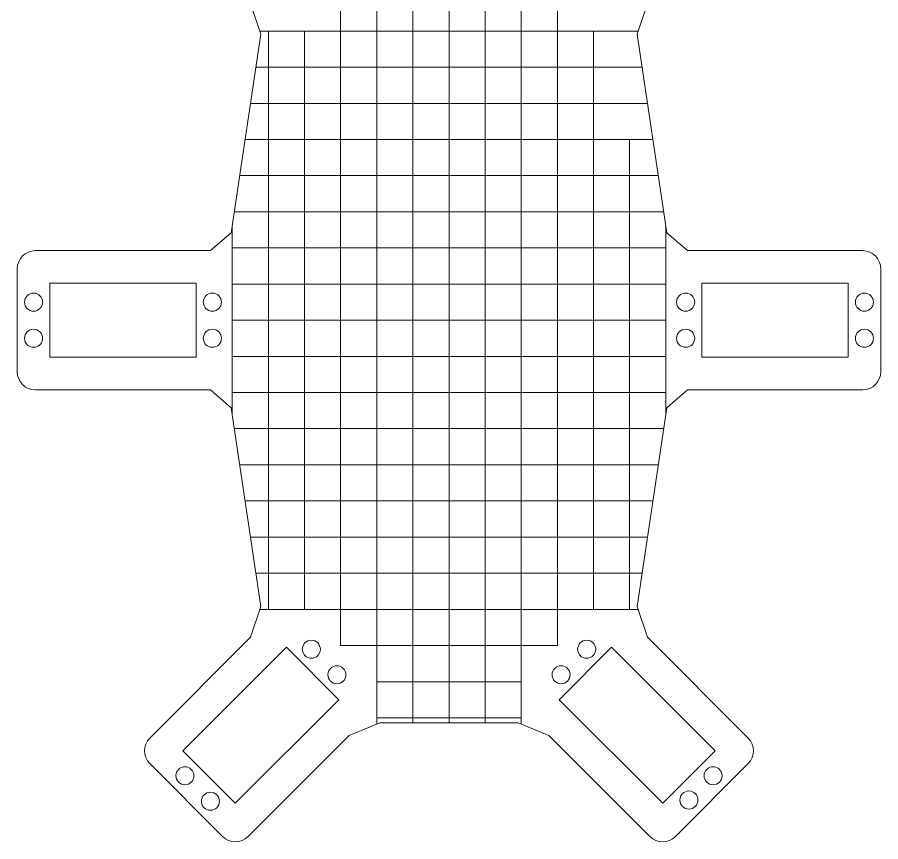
# Model space of a CAD drawing. Header units: millimetres. Extents: x -119 to 494, y -149 to 237.
# Drawn here: x -119.5 to 119.5, y -144.3 to 83.8 of the extents above; entities that cross this region are included whole.
import ezdxf

# ---------------------------------------------------------------- set-up
doc = ezdxf.new("R2010")
doc.units = ezdxf.units.MM
doc.layers.add('CUT', color=10, linetype='Continuous', lineweight=5)
doc.layers.add('ENGRAVE', color=90, linetype='Continuous', lineweight=5)

msp = doc.modelspace()

# ---------------------------------------------------------------- linework, layer by layer
at = {"layer": 'CUT'}
for p, q in [((-52.0984, 79.19427), (-54.89949, 87.67557)), ((54.89953, 87.67568), (52.09846, 79.19434)), ((-52.0984, 79.19427), (-60.26556, 24.19577)), ((60.26557, 24.19577), (52.09846, 79.19434)), ((-66, 19.25), (-60.26556, 24.19577)), ((60.26557, 24.19577), (66, 19.25)), ((-66, 19.25), (-114.5, 19.25)), ((114.5, 19.25), (66, 19.25)), ((-119.5, 14.25), (-119.5, -14.25)), ((119.5, -14.25), (119.5, 14.25)), ((-110.5, -10.25), (-110.5, 10.25)), ((-110.5, 10.25), (-70, 10.25)), ((-70, 10.25), (-70, -10.25)), ((70, 10.25), (110.5, 10.25)), ((70, -10.25), (70, 10.25)), ((110.5, 10.25), (110.5, -10.25)), ((-70, -10.25), (-110.5, -10.25)), ((110.5, -10.25), (70, -10.25)), ((-114.5, -19.25), (-66, -19.25)), ((-60.26557, -24.19577), (-66, -19.25)), ((66, -19.25), (60.26556, -24.19577)), ((66, -19.25), (114.5, -19.25)), ((-60.26557, -24.19577), (-52.09846, -79.19434)), ((52.0984, -79.19427), (60.26556, -24.19577)), ((-54.89956, -87.67564), (-52.09846, -79.19434)), ((52.0984, -79.19427), (54.89949, -87.67557)), ((-54.89956, -87.67564), (-82.83021, -115.60629)), ((82.83021, -115.60629), (54.89949, -87.67557)), ((-73.63782, -119.14182), (-45, -90.504)), ((-45, -90.504), (-30.504, -105)), ((30.504, -105), (45, -90.504)), ((45, -90.504), (73.63782, -119.14182)), ((-30.50462, -105), (-59.14214, -133.63751)), ((-30.504, -105), (-30.50462, -105)), ((30.50462, -105), (30.504, -105)), ((59.14214, -133.63751), (30.50462, -105)), ((-19.14066, -111.36396), (-27.67619, -114.89949)), ((-19.14066, -111.36396), (19.14066, -111.36396)), ((27.67619, -114.89949), (19.14066, -111.36396)), ((-55.6066, -142.8299), (-27.67619, -114.89949)), ((27.67619, -114.89949), (55.6066, -142.8299)), ((-59.14214, -133.63751), (-73.63782, -119.14182)), ((73.63782, -119.14182), (59.14214, -133.63751)), ((-82.83021, -122.67736), (-62.67767, -142.8299)), ((62.67767, -142.8299), (82.83021, -122.67736))]:
    msp.add_line(p, q, dxfattribs=at)
for centre in [(-115, 5), (-65.5, 5), (65.5, 5), (115, 5), (-115, -5), (-65.5, -5), (65.5, -5), (115, -5), (-38.10571, -91.03433), (38.10571, -91.03433), (-31.03464, -98.1054), (31.03464, -98.1054), (-73.10749, -126.03612), (73.10749, -126.03612), (-66.03643, -133.10718), (66.38998, -132.75363)]:
    msp.add_circle(centre, 2.5, dxfattribs=at)
for centre, start, end in [((-114.5, 14.25), 90, 180), ((114.5, 14.25), 0, 90), ((-114.5, -14.25), 180, 270), ((114.5, -14.25), 270, 0), ((-79.29468, -119.14182), 135, 225), ((79.29468, -119.14182), 315, 45), ((-59.14214, -139.29437), 225, 315), ((59.14214, -139.29437), 225, 315)]:
    msp.add_arc(centre, 5, start, end, dxfattribs=at)
at = {"layer": 'ENGRAVE', "linetype": 'Continuous'}
for p, q in [((-20.0025, -111.72095), (-20.0025, 111.72124)), ((-10.00125, -111.36396), (-10.00125, 111.36403)), ((0, -111.36396), (0, 111.36403)), ((10.00125, -111.36396), (10.00125, 111.36403)), ((20.0025, -111.72095), (20.0025, 111.72124)), ((-30.00375, -90.01125), (-30.00375, 90.01125)), ((30.00375, -90.01125), (30.00375, 90.01125)), ((-52.36781, 80.01), (52.36784, 80.01)), ((-50.00625, -80.01), (-50.00625, 80.01)), ((-40.005, -80.01), (-40.005, 80.01)), ((40.005, -80.01), (40.005, 80.01)), ((-53.46243, 70.00875), (53.46249, 70.00875)), ((-54.94759, 60.0075), (54.94764, 60.0075)), ((-56.43276, 50.00625), (56.4328, 50.00625)), ((50.00625, -80.01), (50.00625, 50.00625)), ((-57.91792, 40.005), (57.91795, 40.005)), ((-59.40309, 30.00375), (59.4031, 30.00375)), ((-60.0075, -25.93365), (-60.0075, 25.93359)), ((60.0075, -25.93359), (60.0075, 25.93365)), ((-60.0075, 20.0025), (60.0075, 20.0025)), ((-60.0075, 10.00125), (60.0075, 10.00125)), ((-60.0075, 0), (60.0075, 0)), ((-60.0075, -10.00125), (60.0075, -10.00125)), ((-60.0075, -20.0025), (60.0075, -20.0025)), ((-59.4031, -30.00375), (59.40309, -30.00375)), ((-57.91795, -40.005), (57.91792, -40.005)), ((-56.4328, -50.00625), (56.43276, -50.00625)), ((-54.94764, -60.0075), (54.94759, -60.0075)), ((-53.46249, -70.00875), (53.46243, -70.00875)), ((-52.36785, -80.01), (52.36781, -80.01)), ((-30.00375, -90.01125), (30.00375, -90.01125)), ((-20.0025, -100.0125), (20.0025, -100.0125)), ((-20.0025, -110.01375), (20.0025, -110.01375))]:
    msp.add_line(p, q, dxfattribs=at)

doc.saveas('drawing.dxf')
